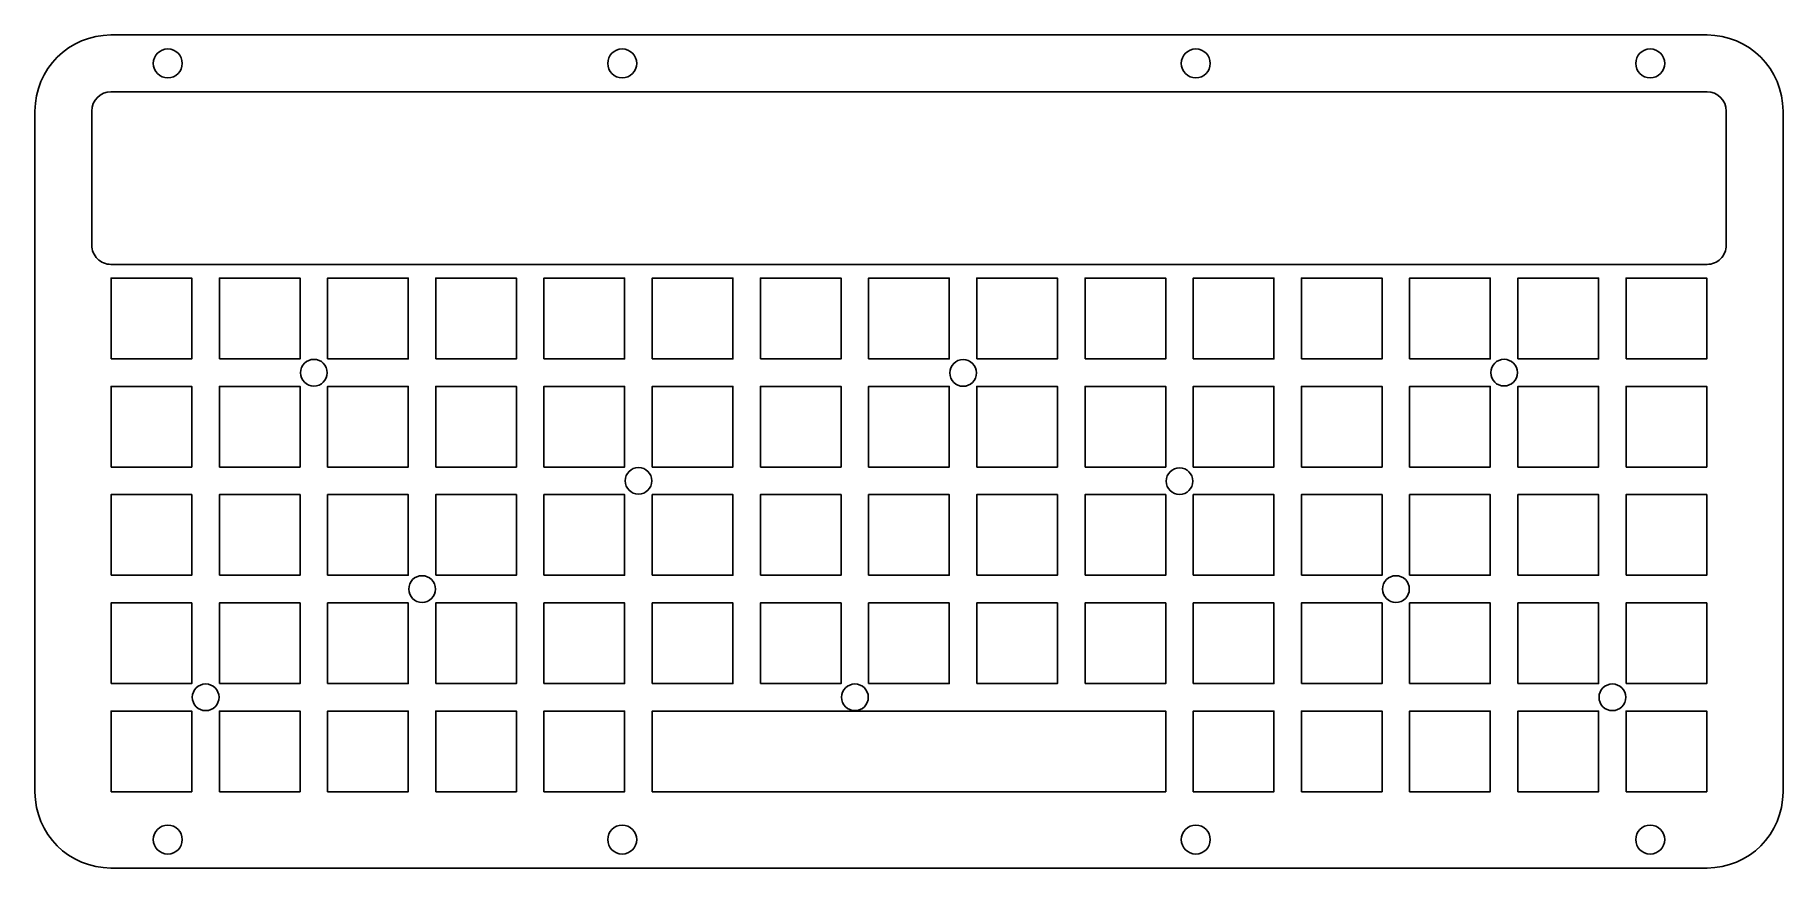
# Model space of a CAD drawing. Header units: millimetres. Extents: x 68 to 376, y -241 to -95.
import ezdxf

# ---------------------------------------------------------------- set-up
doc = ezdxf.new("R2010")
doc.units = ezdxf.units.MM
doc.layers.get('0').update_dxf_attribs({"linetype": 'CONTINUOUS'})

msp = doc.modelspace()

# ---------------------------------------------------------------- linework, layer by layer
for p, q in [((82.55, -94.57), (81.76, -94.57)), ((362.74, -94.57), (82.55, -94.57)), ((82.55, -104.57), (81.76, -104.57)), ((362.74, -104.57), (82.55, -104.57)), ((68.38, -107.95), (68.38, -109.54)), ((68.38, -109.54), (68.38, -227.81)), ((78.37, -107.95), (78.37, -109.54)), ((78.37, -109.54), (78.37, -131.57)), ((366.13, -107.95), (366.13, -131.56)), ((376.12, -227.81), (376.12, -107.95)), ((362.74, -134.95), (81.76, -134.95)), ((81.76, -134.95), (81.76, -134.95)), ((362.74, -134.95), (362.74, -134.95)), ((81.76, -241.19), (362.74, -241.19))]:
    msp.add_line(p, q)
for points in [[(81.79, -151.57), (95.99, -151.57), (95.99, -137.37), (81.79, -137.37)], [(100.84, -151.57), (115.04, -151.57), (115.04, -137.37), (100.84, -137.37)], [(119.89, -151.57), (134.09, -151.57), (134.09, -137.37), (119.89, -137.37)], [(138.94, -151.57), (153.14, -151.57), (153.14, -137.37), (138.94, -137.37)], [(157.99, -151.57), (172.19, -151.57), (172.19, -137.37), (157.99, -137.37)], [(177.04, -151.57), (191.24, -151.57), (191.24, -137.37), (177.04, -137.37)], [(196.09, -151.57), (210.29, -151.57), (210.29, -137.37), (196.09, -137.37)], [(215.14, -151.57), (229.34, -151.57), (229.34, -137.37), (215.14, -137.37)], [(234.19, -151.57), (248.39, -151.57), (248.39, -137.37), (234.19, -137.37)], [(253.24, -151.57), (267.44, -151.57), (267.44, -137.37), (253.24, -137.37)], [(272.29, -151.57), (286.49, -151.57), (286.49, -137.37), (272.29, -137.37)], [(291.34, -151.57), (305.54, -151.57), (305.54, -137.37), (291.34, -137.37)], [(310.39, -151.57), (324.59, -151.57), (324.59, -137.37), (310.39, -137.37)], [(329.44, -151.57), (343.64, -151.57), (343.64, -137.37), (329.44, -137.37)], [(348.49, -151.57), (362.69, -151.57), (362.69, -137.37), (348.49, -137.37)], [(81.79, -170.62), (95.99, -170.62), (95.99, -156.42), (81.79, -156.42)], [(100.84, -170.62), (115.04, -170.62), (115.04, -156.42), (100.84, -156.42)], [(119.89, -170.62), (134.09, -170.62), (134.09, -156.42), (119.89, -156.42)], [(138.94, -170.62), (153.14, -170.62), (153.14, -156.42), (138.94, -156.42)], [(157.99, -170.62), (172.19, -170.62), (172.19, -156.42), (157.99, -156.42)], [(177.04, -170.62), (191.24, -170.62), (191.24, -156.42), (177.04, -156.42)], [(196.09, -170.62), (210.29, -170.62), (210.29, -156.42), (196.09, -156.42)], [(215.14, -170.62), (229.34, -170.62), (229.34, -156.42), (215.14, -156.42)], [(234.19, -170.62), (248.39, -170.62), (248.39, -156.42), (234.19, -156.42)], [(253.24, -170.62), (267.44, -170.62), (267.44, -156.42), (253.24, -156.42)], [(272.29, -170.62), (286.49, -170.62), (286.49, -156.42), (272.29, -156.42)], [(291.34, -170.62), (305.54, -170.62), (305.54, -156.42), (291.34, -156.42)], [(310.39, -170.62), (324.59, -170.62), (324.59, -156.42), (310.39, -156.42)], [(329.44, -170.62), (343.64, -170.62), (343.64, -156.42), (329.44, -156.42)], [(348.49, -170.62), (362.69, -170.62), (362.69, -156.42), (348.49, -156.42)], [(81.79, -189.67), (95.99, -189.67), (95.99, -175.47), (81.79, -175.47)], [(100.84, -189.67), (115.04, -189.67), (115.04, -175.47), (100.84, -175.47)], [(119.89, -189.67), (134.09, -189.67), (134.09, -175.47), (119.89, -175.47)], [(138.94, -189.67), (153.14, -189.67), (153.14, -175.47), (138.94, -175.47)], [(157.99, -189.67), (172.19, -189.67), (172.19, -175.47), (157.99, -175.47)], [(177.04, -189.67), (191.24, -189.67), (191.24, -175.47), (177.04, -175.47)], [(196.09, -189.67), (210.29, -189.67), (210.29, -175.47), (196.09, -175.47)], [(215.14, -189.67), (229.34, -189.67), (229.34, -175.47), (215.14, -175.47)], [(234.19, -189.67), (248.39, -189.67), (248.39, -175.47), (234.19, -175.47)], [(253.24, -189.67), (267.44, -189.67), (267.44, -175.47), (253.24, -175.47)], [(272.29, -189.67), (286.49, -189.67), (286.49, -175.47), (272.29, -175.47)], [(291.34, -189.67), (305.54, -189.67), (305.54, -175.47), (291.34, -175.47)], [(310.39, -189.67), (324.59, -189.67), (324.59, -175.47), (310.39, -175.47)], [(329.44, -189.67), (343.64, -189.67), (343.64, -175.47), (329.44, -175.47)], [(348.49, -189.67), (362.69, -189.67), (362.69, -175.47), (348.49, -175.47)], [(81.79, -208.72), (95.99, -208.72), (95.99, -194.52), (81.79, -194.52)], [(100.84, -208.72), (115.04, -208.72), (115.04, -194.52), (100.84, -194.52)], [(119.89, -208.72), (134.09, -208.72), (134.09, -194.52), (119.89, -194.52)], [(138.94, -208.72), (153.14, -208.72), (153.14, -194.52), (138.94, -194.52)], [(157.99, -208.72), (172.19, -208.72), (172.19, -194.52), (157.99, -194.52)], [(177.04, -208.72), (191.24, -208.72), (191.24, -194.52), (177.04, -194.52)], [(196.09, -208.72), (210.29, -208.72), (210.29, -194.52), (196.09, -194.52)], [(215.14, -208.72), (229.34, -208.72), (229.34, -194.52), (215.14, -194.52)], [(234.19, -208.72), (248.39, -208.72), (248.39, -194.52), (234.19, -194.52)], [(253.24, -208.72), (267.44, -208.72), (267.44, -194.52), (253.24, -194.52)], [(272.29, -208.72), (286.49, -208.72), (286.49, -194.52), (272.29, -194.52)], [(291.34, -208.72), (305.54, -208.72), (305.54, -194.52), (291.34, -194.52)], [(310.39, -208.72), (324.59, -208.72), (324.59, -194.52), (310.39, -194.52)], [(329.44, -208.72), (343.64, -208.72), (343.64, -194.52), (329.44, -194.52)], [(348.49, -208.72), (362.69, -208.72), (362.69, -194.52), (348.49, -194.52)], [(81.79, -227.77), (95.99, -227.77), (95.99, -213.57), (81.79, -213.57)], [(100.84, -227.77), (115.04, -227.77), (115.04, -213.57), (100.84, -213.57)], [(119.89, -227.77), (134.09, -227.77), (134.09, -213.57), (119.89, -213.57)], [(138.94, -227.77), (153.14, -227.77), (153.14, -213.57), (138.94, -213.57)], [(157.99, -227.77), (172.19, -227.77), (172.19, -213.57), (157.99, -213.57)], [(177.04, -227.77), (267.44, -227.77), (267.44, -213.57), (177.04, -213.57)], [(272.29, -227.77), (286.49, -227.77), (286.49, -213.57), (272.29, -213.57)], [(291.34, -227.77), (305.54, -227.77), (305.54, -213.57), (291.34, -213.57)], [(310.39, -227.77), (324.59, -227.77), (324.59, -213.57), (310.39, -213.57)], [(329.44, -227.77), (343.64, -227.77), (343.64, -213.57), (329.44, -213.57)], [(348.49, -227.77), (362.69, -227.77), (362.69, -213.57), (348.49, -213.57)]]:
    msp.add_lwpolyline(points, close=True)
for centre, radius in [((91.76, -99.57), 2.55), ((171.76, -99.57), 2.55), ((272.74, -99.57), 2.55), ((352.74, -99.57), 2.55), ((117.48, -154.01), 2.35), ((231.78, -154.05), 2.35), ((327.02, -154), 2.35), ((174.63, -173.04), 2.35), ((269.88, -173.1), 2.35), ((136.53, -192.09), 2.35), ((307.98, -192.09), 2.35), ((98.43, -211.14), 2.35), ((212.73, -211.14), 2.35), ((346.08, -211.14), 2.35), ((91.76, -236.19), 2.55), ((171.76, -236.19), 2.55), ((272.74, -236.19), 2.55), ((352.74, -236.19), 2.55)]:
    msp.add_circle(centre, radius)
for centre, radius, start, end in [((81.76, -107.95), 13.38, 90, 180), ((362.74, -107.95), 13.38, 0, 90), ((81.76, -107.95), 3.38, 90, 180), ((362.74, -107.95), 3.38, 0, 90), ((81.76, -131.57), 3.38, 179.9998, 269.9998), ((362.74, -131.57), 3.38, -90, 0.1561), ((81.76, -227.81), 13.38, 180, 270), ((362.74, -227.81), 13.38, -90, 0)]:
    msp.add_arc(centre, radius, start, end)

doc.saveas('drawing.dxf')
